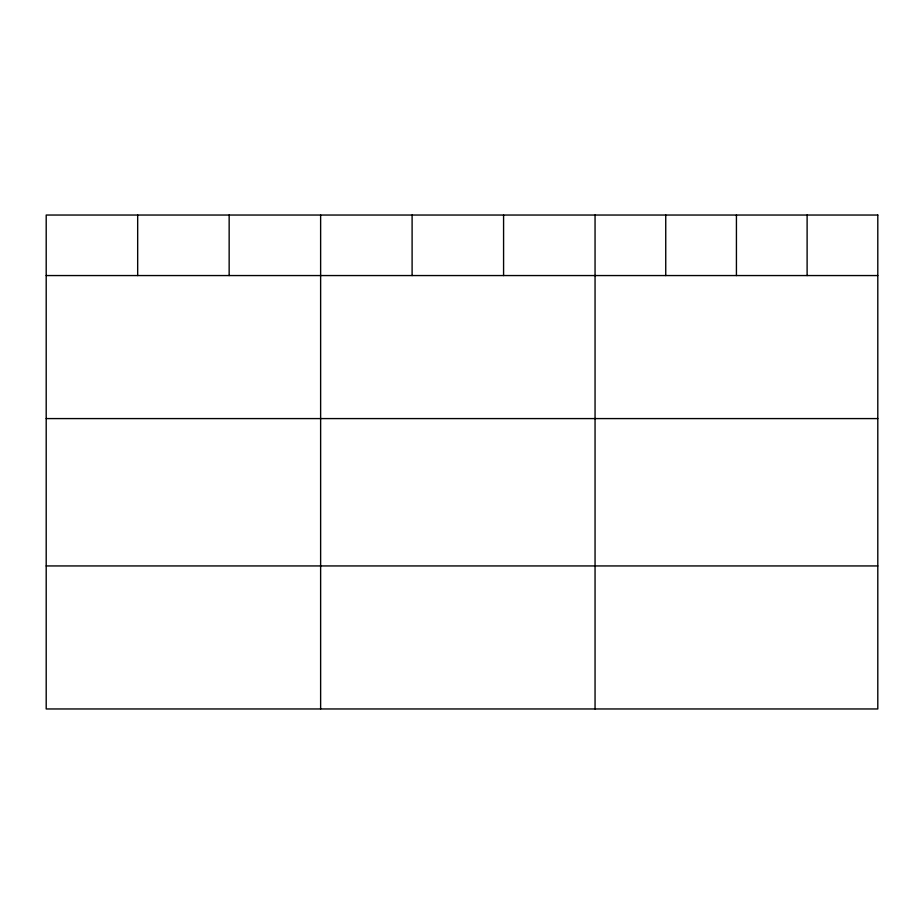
<?xml version="1.0" encoding="UTF-8"?>
<svg xmlns="http://www.w3.org/2000/svg" width="924" height="924" viewBox="0 0 924 924"><rect width="100%" height="100%" fill="white"/><g stroke="black" fill="none" stroke-linecap="round" stroke-linejoin="round"><path stroke-width="1.39" d="M46.2 275.56L877.8 275.56M46.2 418.584L877.8 418.584M46.2 565.938L877.8 565.938M807.114 215.038L807.114 275.56M736.428 215.038L736.428 275.56M665.742 215.038L665.742 275.56M595.056 215.038L595.056 708.962M503.58 215.038L503.58 275.56M412.104 215.038L412.104 275.56M320.628 215.038L320.628 708.962M229.152 215.038L229.152 275.56M137.676 215.038L137.676 275.56M877.8 215.038L46.2 215.038L46.2 708.962L877.8 708.962L877.8 215.038"/></g></svg>
